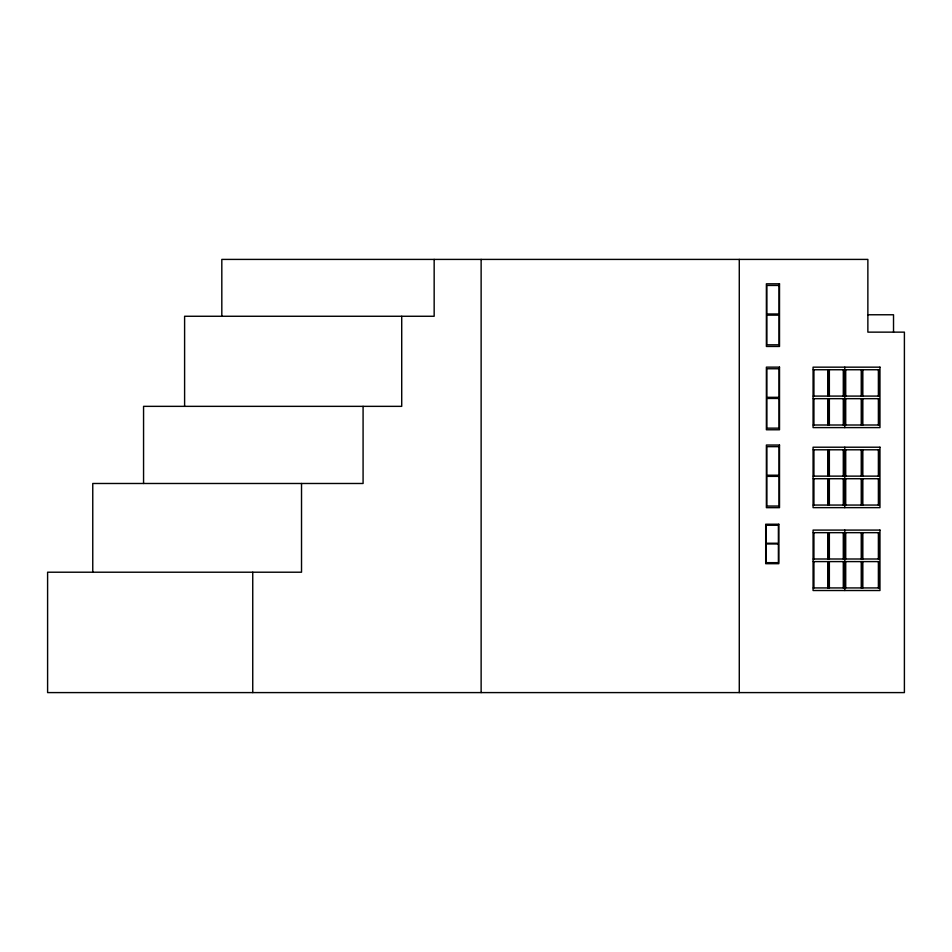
<?xml version="1.0" encoding="UTF-8"?>
<svg xmlns="http://www.w3.org/2000/svg" width="952" height="952" viewBox="0 0 952 952"><rect width="100%" height="100%" fill="white"/><g stroke="black" fill="none" stroke-linecap="round" stroke-linejoin="round"><path stroke-width="1.43" d="M867.641 314.767L893.523 314.767L893.523 332.141M813.27 369.745L843.936 369.745L843.936 396.091L813.27 396.091M813.27 398.674L843.936 398.674L843.936 425.008L813.27 425.008M813.27 449.796L843.936 449.796L843.936 476.131L813.27 476.131M813.27 478.725L843.936 478.725L843.936 505.06L813.27 505.06M813.27 532.668L843.936 532.668L843.936 559.002L813.27 559.002M813.27 561.597L843.936 561.597L843.936 587.931L813.27 587.931M878.387 369.745L878.387 396.091M878.387 398.674L878.387 425.008M878.387 449.796L878.387 476.131M878.387 478.725L878.387 505.06M878.387 532.668L878.387 559.002M878.387 561.597L878.387 587.931M862.833 369.745L862.833 396.091M862.833 398.674L862.833 425.008M862.833 449.796L862.833 476.131M862.833 478.725L862.833 505.06M862.833 532.668L862.833 559.002M862.833 561.597L862.833 587.931M862.191 369.745L862.191 396.091M862.191 398.674L862.191 425.008M862.191 449.796L862.191 476.131M862.191 478.725L862.191 505.06M862.191 532.668L862.191 559.002M862.191 561.597L862.191 587.931M861.905 369.745L861.905 396.091M861.905 398.674L861.905 425.008M861.905 449.796L861.905 476.131M861.905 478.725L861.905 505.06M861.905 532.668L861.905 559.002M861.905 561.597L861.905 587.931M861.251 369.745L861.251 396.091M861.251 398.674L861.251 425.008M861.251 449.796L861.251 476.131M861.251 478.725L861.251 505.06M861.251 532.668L861.251 559.002M861.251 561.597L861.251 587.931M845.709 369.745L845.709 396.091M845.709 398.674L845.709 425.008M845.709 449.796L845.709 476.131M845.709 478.725L845.709 505.06M845.709 532.668L845.709 559.002M845.709 561.597L845.709 587.931M844.781 367.163L844.781 427.603M844.781 447.214L844.781 507.642M844.781 530.085L844.781 590.514M843.293 369.745L843.293 396.091M843.293 398.674L843.293 425.008M843.293 449.796L843.293 476.131M843.293 478.725L843.293 505.06M843.293 532.668L843.293 559.002M843.293 561.597L843.293 587.931M829.347 369.745L829.347 396.091M829.347 398.674L829.347 425.008M829.347 449.796L829.347 476.131M829.347 478.725L829.347 505.06M829.347 532.668L829.347 559.002M829.347 561.597L829.347 587.931M828.704 369.745L828.704 396.091M828.704 398.674L828.704 425.008M828.704 449.796L828.704 476.131M828.704 478.725L828.704 505.06M828.704 532.668L828.704 559.002M828.704 561.597L828.704 587.931M828.514 369.745L828.514 396.091M828.514 398.674L828.514 425.008M828.514 449.796L828.514 476.131M828.514 478.725L828.514 505.06M828.514 532.668L828.514 559.002M828.514 561.597L828.514 587.931M827.859 369.745L827.859 396.091M827.859 398.674L827.859 425.008M827.859 449.796L827.859 476.131M827.859 478.725L827.859 505.06M827.859 532.668L827.859 559.002M827.859 561.597L827.859 587.931M813.924 369.745L813.924 396.091M813.924 398.674L813.924 425.008M813.924 449.796L813.924 476.131M813.924 478.725L813.924 505.06M813.924 532.668L813.924 559.002M813.924 561.597L813.924 587.931M739.276 259.408L739.276 692.592M481.129 259.408L481.129 692.592M434.16 259.408L434.16 316.266L184.605 316.266L184.605 406.349M401.72 316.266L401.72 406.349L143.562 406.349L143.562 483.485M363.081 406.349L363.081 483.485L92.76 483.485L92.76 572.212M301.522 483.485L301.522 572.212L47.6 572.212L47.6 692.592L904.4 692.592L904.4 332.141L867.867 332.141L867.867 259.408L221.816 259.408L221.816 316.266M252.744 572.212L252.744 692.592M779.509 283.815L766.384 283.815L766.384 346.457L779.509 346.457L779.509 283.815M779.069 285.445L766.812 285.445L766.812 313.993L779.069 313.993L779.069 285.445M779.069 315.136L766.812 315.136L766.812 344.826L779.069 344.826L779.069 315.136M779.509 367.139L766.384 367.139L766.384 429.768L779.509 429.768L779.509 367.139M879.957 367.163L813.079 367.163L813.079 427.603L879.957 427.603L879.957 367.163M779.069 368.757L766.812 368.757L766.812 397.317L779.069 397.317L779.069 368.757M879.029 369.745L845.067 369.745L845.067 396.091L879.029 396.091L879.029 369.745M779.069 398.46L766.812 398.46L766.812 428.15L779.069 428.15L779.069 398.46M879.029 398.674L845.067 398.674L845.067 425.008L879.029 425.008L879.029 398.674M779.509 445.036L766.384 445.036L766.384 507.666L779.509 507.666L779.509 445.036M779.069 446.655L766.812 446.655L766.812 475.215L779.069 475.215L779.069 446.655M879.957 447.214L813.079 447.214L813.079 507.642L879.957 507.642L879.957 447.214M879.029 449.796L845.067 449.796L845.067 476.131L879.029 476.131L879.029 449.796M779.069 476.357L766.812 476.357L766.812 506.047L779.069 506.047L779.069 476.357M879.029 478.725L845.067 478.725L845.067 505.06L879.029 505.06L879.029 478.725M778.831 524.231L765.694 524.231L765.694 563.691L778.831 563.691L778.831 524.231M778.391 525.254L766.134 525.254L766.134 543.247L778.391 543.247L778.391 525.254M879.957 530.085L813.079 530.085L813.079 590.514L879.957 590.514L879.957 530.085M879.029 532.668L845.067 532.668L845.067 559.002L879.029 559.002L879.029 532.668M778.391 543.961L766.134 543.961L766.134 562.668L778.391 562.668L778.391 543.961M879.029 561.597L845.067 561.597L845.067 587.931L879.029 587.931L879.029 561.597"/></g></svg>
